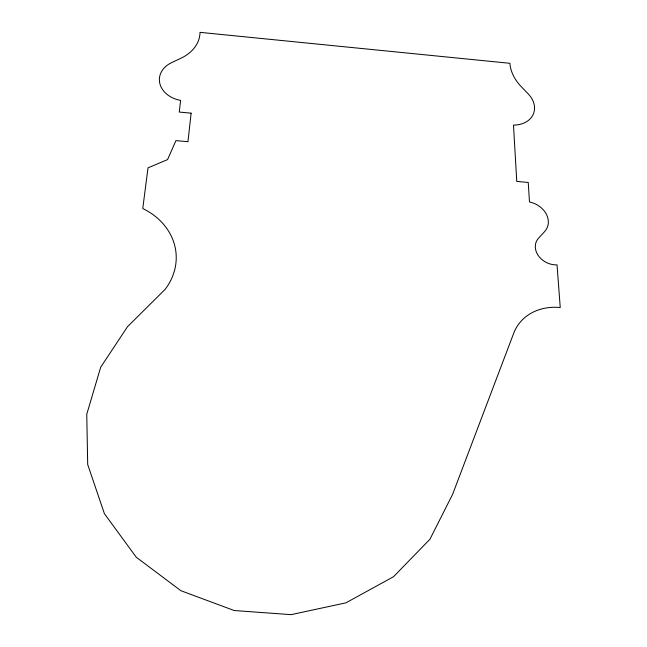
<?xml version="1.0" encoding="UTF-8"?>
<svg xmlns="http://www.w3.org/2000/svg" width="647" height="647" viewBox="0 0 647 647"><rect width="100%" height="100%" fill="white"/><g stroke="black" fill="none" stroke-linecap="round" stroke-linejoin="round"><path stroke-width="0.97" d="M191.108 113.168L187.962 141.717L175.935 140.617L167.573 159.591L148.009 167.856L142.761 208.536A68.517 57.785 -3.9 0 1 165.155 289.338L127.516 326.686L100.697 367.205L86.755 414.29L87.701 464.522L104.418 513.702L136.274 557.237L180.869 590.695L234.206 610.525L291.077 614.65L345.894 602.85L393.522 576.712L429.932 539.25L452.609 494.348L513.734 333.173A53.564 44.926 30.4 0 1 560.245 307.527L557.035 264.866A18.569 15.027 25.1 0 1 538.288 255.605A18.569 15.027 25.1 0 1 538.563 238.169L544.628 231.569A21.27 17.121 22.9 0 0 529.481 201.961L528.243 182.454L516.759 181.411L513.492 125.089A25.629 19.636 19.1 0 0 533.096 114.616A25.629 19.636 19.1 0 0 528.219 93.888L521.288 86.706A46.649 34.712 20 0 1 509.909 63.301L200.012 32.35A41.74 31.622 3.1 0 1 181.12 58.149L171.536 62.678A26.357 20.534 3.8 0 0 159.833 83.512A26.357 20.534 3.8 0 0 180.618 100.406L179.259 112.06L191.108 113.168"/></g></svg>
